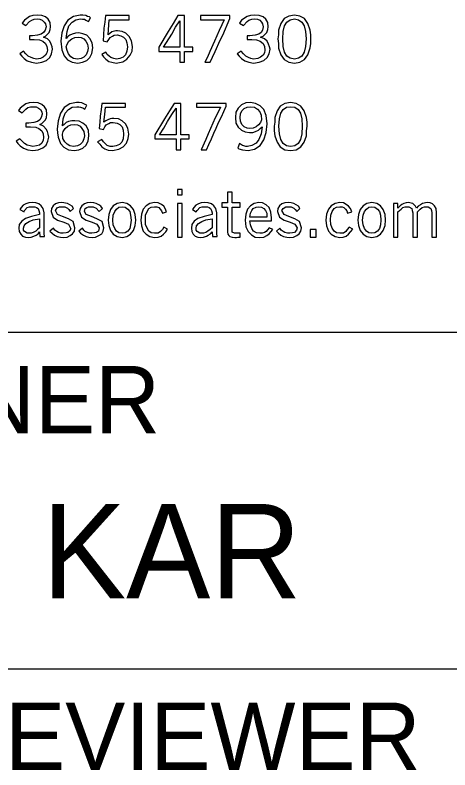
# Model space of a CAD drawing. Extents: x 0 to 34, y -3 to 22.
# Drawn here: x 32.533 to 33.178, y 2.35 to 3.471 of the extents above; entities that cross this region are included whole.
import ezdxf

# ---------------------------------------------------------------- set-up
doc = ezdxf.new("R2010")
doc.units = 0
for name, color, linetype in [('SH_Cut_Line', 7, 'Continuous'), ('SH_Data', 7, 'Continuous'), ('SH_Named_Boundary', 7, 'Continuous')]:
    doc.layers.add(name, color=color, linetype=linetype)

msp = doc.modelspace()

# ---------------------------------------------------------------- linework, layer by layer
at = {"layer": 'SH_Cut_Line'}
for p, q in [((32, 3), (33.5, 3)), ((32, 2.5), (33.5, 2.5))]:
    msp.add_line(p, q, dxfattribs=at)
at = {"layer": 'SH_Named_Boundary'}
for points in [[(32.5402, 3.4135), (32.543, 3.41), (32.5465, 3.4065), (32.5513, 3.4031), (32.5576, 3.401), (32.5652, 3.3996), (32.5728, 3.401), (32.5798, 3.4038), (32.5846, 3.4079), (32.5874, 3.4135), (32.5888, 3.4204), (32.5881, 3.4239), (32.5867, 3.428), (32.5846, 3.4322), (32.5812, 3.4357), (32.5756, 3.4385), (32.5784, 3.4398), (32.5839, 3.4454), (32.5853, 3.4496), (32.586, 3.4537), (32.5853, 3.46), (32.5825, 3.4648), (32.5784, 3.4683), (32.5728, 3.4704), (32.5659, 3.4711), (32.5596, 3.4704), (32.5548, 3.469), (32.5506, 3.4662), (32.5471, 3.4634), (32.5437, 3.4593), (32.5492, 3.4558), (32.5548, 3.4614), (32.5583, 3.4634), (32.5617, 3.4648), (32.5659, 3.4655), (32.57, 3.4648), (32.5735, 3.4634), (32.5763, 3.4607), (32.5784, 3.4579), (32.5791, 3.4537), (32.5777, 3.4489), (32.5756, 3.4454), (32.5721, 3.4426), (32.5666, 3.4412), (32.5589, 3.4405), (32.5548, 3.4405), (32.5548, 3.435), (32.5617, 3.435), (32.5694, 3.4343), (32.5742, 3.4322), (32.5784, 3.4287), (32.5805, 3.4246), (32.5812, 3.419), (32.5805, 3.4149), (32.5784, 3.4114), (32.5749, 3.4086), (32.5707, 3.4065), (32.5652, 3.4058), (32.561, 3.4065), (32.5569, 3.4079), (32.5527, 3.41), (32.5492, 3.4135), (32.5458, 3.4176)], [(32.645, 3.4669), (32.6436, 3.4683), (32.6408, 3.469), (32.6381, 3.4704), (32.6339, 3.4711), (32.6297, 3.4711), (32.62, 3.469), (32.6117, 3.4634), (32.6061, 3.4551), (32.6027, 3.4447), (32.6013, 3.4322), (32.6027, 3.4197), (32.6061, 3.4107), (32.611, 3.4044), (32.6179, 3.401), (32.6263, 3.3996), (32.6332, 3.401), (32.6395, 3.4038), (32.6443, 3.4079), (32.6471, 3.4142), (32.6485, 3.4225), (32.6478, 3.4301), (32.6443, 3.4364), (32.6395, 3.4412), (32.6339, 3.4433), (32.6277, 3.4447), (32.6228, 3.444), (32.6179, 3.4426), (32.6145, 3.4412), (32.6117, 3.4392), (32.6089, 3.4364), (32.6103, 3.4468), (32.6131, 3.4551), (32.6179, 3.4607), (32.6235, 3.4641), (32.6304, 3.4655), (32.6332, 3.4648), (32.636, 3.4648), (32.6381, 3.4634), (32.6401, 3.4627), (32.6422, 3.4614)], [(32.7026, 3.4704), (32.6672, 3.4704), (32.6665, 3.4607), (32.6651, 3.4516), (32.6644, 3.4419), (32.6637, 3.4329), (32.67, 3.4315), (32.6721, 3.435), (32.6742, 3.4378), (32.6776, 3.4398), (32.6804, 3.4412), (32.6846, 3.4419), (32.6901, 3.4405), (32.6943, 3.4385), (32.6978, 3.435), (32.6991, 3.4301), (32.6998, 3.4239), (32.6991, 3.4176), (32.6971, 3.4121), (32.6936, 3.4086), (32.6887, 3.4065), (32.6839, 3.4058), (32.6797, 3.4065), (32.6755, 3.4079), (32.6728, 3.41), (32.67, 3.4128), (32.6679, 3.4162), (32.6617, 3.4128), (32.6644, 3.4093), (32.6679, 3.4058), (32.6721, 3.4024), (32.6769, 3.401), (32.6832, 3.3996), (32.6929, 3.4017), (32.6991, 3.4058), (32.704, 3.4114), (32.7068, 3.4176), (32.7075, 3.4246), (32.7061, 3.4329), (32.7026, 3.4392), (32.6978, 3.444), (32.6922, 3.4468), (32.6853, 3.4475), (32.6825, 3.4475), (32.6769, 3.4461), (32.6714, 3.4419), (32.6728, 3.4641), (32.7026, 3.4641)], [(32.797, 3.4169), (32.797, 3.4232), (32.7845, 3.4232), (32.7845, 3.4704), (32.7748, 3.4704), (32.7679, 3.4586), (32.7602, 3.4468), (32.7463, 3.4232), (32.7463, 3.4169), (32.7776, 3.4169), (32.7776, 3.401), (32.7845, 3.401), (32.7845, 3.4169)], [(32.8435, 3.4641), (32.84, 3.4565), (32.8359, 3.4482), (32.8324, 3.4405), (32.8289, 3.4322), (32.822, 3.4169), (32.8185, 3.4086), (32.815, 3.401), (32.8227, 3.401), (32.8262, 3.4086), (32.8303, 3.4169), (32.8373, 3.4336), (32.8414, 3.4412), (32.8518, 3.4662), (32.8518, 3.4704), (32.8081, 3.4704), (32.8081, 3.4641)], [(32.8629, 3.4135), (32.8657, 3.41), (32.8692, 3.4065), (32.874, 3.4031), (32.8803, 3.401), (32.8872, 3.3996), (32.8956, 3.401), (32.9025, 3.4038), (32.9074, 3.4079), (32.9101, 3.4135), (32.9115, 3.4204), (32.9108, 3.4239), (32.9094, 3.428), (32.9074, 3.4322), (32.9032, 3.4357), (32.8976, 3.4385), (32.9011, 3.4398), (32.9067, 3.4454), (32.9081, 3.4496), (32.9087, 3.4537), (32.9081, 3.46), (32.9053, 3.4648), (32.9011, 3.4683), (32.8956, 3.4704), (32.8886, 3.4711), (32.8824, 3.4704), (32.8775, 3.469), (32.8692, 3.4634), (32.8664, 3.4593), (32.872, 3.4558), (32.8775, 3.4614), (32.8803, 3.4634), (32.8845, 3.4648), (32.8886, 3.4655), (32.8928, 3.4648), (32.8963, 3.4634), (32.899, 3.4607), (32.9004, 3.4579), (32.9011, 3.4537), (32.9004, 3.4489), (32.8983, 3.4454), (32.8949, 3.4426), (32.8893, 3.4412), (32.8817, 3.4405), (32.8775, 3.4405), (32.8775, 3.435), (32.8845, 3.435), (32.8914, 3.4343), (32.8969, 3.4322), (32.9011, 3.4287), (32.9032, 3.4246), (32.9039, 3.419), (32.9032, 3.4149), (32.9011, 3.4114), (32.8976, 3.4086), (32.8935, 3.4065), (32.8872, 3.4058), (32.8831, 3.4065), (32.8796, 3.4079), (32.8754, 3.41), (32.872, 3.4135), (32.8685, 3.4176)], [(32.9233, 3.4357), (32.924, 3.4287), (32.924, 3.4218), (32.9275, 3.4121), (32.9323, 3.4051), (32.9393, 3.401), (32.9476, 3.3996), (32.9559, 3.401), (32.9629, 3.4051), (32.9677, 3.4121), (32.9712, 3.4225), (32.9719, 3.4287), (32.9719, 3.4419), (32.9712, 3.4489), (32.9677, 3.4586), (32.9629, 3.4662), (32.9559, 3.4697), (32.9476, 3.4711), (32.9393, 3.4697), (32.9323, 3.4662), (32.9275, 3.4586), (32.924, 3.4489), (32.924, 3.4419)], [(32.9303, 3.4357), (32.931, 3.4468), (32.933, 3.4551), (32.9365, 3.4607), (32.9414, 3.4641), (32.9476, 3.4655), (32.9539, 3.4641), (32.9587, 3.4607), (32.9622, 3.4551), (32.9643, 3.4468), (32.965, 3.4357), (32.9643, 3.4246), (32.9622, 3.4162), (32.9587, 3.41), (32.9539, 3.4072), (32.9476, 3.4058), (32.9414, 3.4072), (32.9365, 3.41), (32.933, 3.4162), (32.931, 3.4246)], [(32.7776, 3.4627), (32.7776, 3.4232), (32.7533, 3.4232), (32.7658, 3.4426), (32.7713, 3.453)], [(32.6415, 3.4218), (32.6408, 3.4169), (32.6388, 3.4121), (32.6353, 3.4086), (32.6311, 3.4065), (32.6256, 3.4058), (32.62, 3.4065), (32.6159, 3.4093), (32.6124, 3.4135), (32.6103, 3.4183), (32.6089, 3.4239), (32.6103, 3.428), (32.6131, 3.4322), (32.6172, 3.4357), (32.6221, 3.4378), (32.627, 3.4385), (32.6311, 3.4378), (32.6353, 3.4357), (32.6381, 3.4322), (32.6408, 3.428)], [(32.5347, 3.2837), (32.5374, 3.2802), (32.5409, 3.2767), (32.5458, 3.2733), (32.552, 3.2712), (32.5596, 3.2698), (32.5673, 3.2712), (32.5742, 3.274), (32.5791, 3.2781), (32.5818, 3.2837), (32.5832, 3.2899), (32.5825, 3.2941), (32.5812, 3.2983), (32.5791, 3.3017), (32.5756, 3.3059), (32.57, 3.3087), (32.5728, 3.3101), (32.5784, 3.3156), (32.5798, 3.3191), (32.5805, 3.3239), (32.5798, 3.3302), (32.577, 3.335), (32.5728, 3.3385), (32.5673, 3.3406), (32.5603, 3.3413), (32.5541, 3.3406), (32.5492, 3.3392), (32.5451, 3.3364), (32.5409, 3.333), (32.5381, 3.3295), (32.5437, 3.326), (32.5492, 3.3316), (32.552, 3.3337), (32.5562, 3.335), (32.5645, 3.335), (32.568, 3.333), (32.5707, 3.3309), (32.5728, 3.3274), (32.5735, 3.3239), (32.5721, 3.3191), (32.57, 3.3156), (32.5666, 3.3128), (32.561, 3.3114), (32.5534, 3.3108), (32.5492, 3.3108), (32.5492, 3.3052), (32.5562, 3.3052), (32.5638, 3.3045), (32.5687, 3.3024), (32.5728, 3.299), (32.5749, 3.2948), (32.5756, 3.2892), (32.5749, 3.2851), (32.5728, 3.2809), (32.5694, 3.2781), (32.5652, 3.2767), (32.5596, 3.276), (32.5555, 3.2767), (32.5513, 3.2781), (32.5471, 3.2802), (32.5402, 3.2872)], [(32.6395, 3.3371), (32.6374, 3.3385), (32.6353, 3.3392), (32.6325, 3.3406), (32.6283, 3.3413), (32.6242, 3.3413), (32.6145, 3.3392), (32.6061, 3.3337), (32.6006, 3.3253), (32.5971, 3.3142), (32.5957, 3.3017), (32.5964, 3.2962), (32.5971, 3.2899), (32.6006, 3.2802), (32.6054, 3.2747), (32.6124, 3.2712), (32.6207, 3.2698), (32.6277, 3.2712), (32.6339, 3.2733), (32.6388, 3.2781), (32.6415, 3.2844), (32.6429, 3.292), (32.6422, 3.3003), (32.6388, 3.3066), (32.6339, 3.3108), (32.6283, 3.3135), (32.6221, 3.3142), (32.6172, 3.3142), (32.6124, 3.3128), (32.6089, 3.3114), (32.6061, 3.3087), (32.6034, 3.3066), (32.6048, 3.317), (32.6075, 3.3253), (32.6124, 3.3309), (32.6179, 3.3343), (32.6249, 3.335), (32.6277, 3.335), (32.6304, 3.3343), (32.6346, 3.333), (32.6367, 3.3316)], [(32.8636, 3.274), (32.865, 3.2726), (32.8706, 3.2712), (32.8789, 3.2698), (32.8886, 3.2719), (32.8969, 3.2774), (32.9025, 3.2858), (32.906, 3.2969), (32.9074, 3.3094), (32.906, 3.3219), (32.9025, 3.3309), (32.8969, 3.3364), (32.89, 3.3399), (32.8824, 3.3413), (32.8754, 3.3406), (32.8692, 3.3378), (32.8643, 3.333), (32.8609, 3.3267), (32.8602, 3.3191), (32.8609, 3.3108), (32.8643, 3.3045), (32.8692, 3.3003), (32.8747, 3.2976), (32.881, 3.2969), (32.8858, 3.2969), (32.89, 3.2983), (32.8942, 3.3003), (32.8969, 3.3024), (32.8997, 3.3052), (32.8983, 3.2948), (32.8949, 3.2865), (32.8907, 3.2809), (32.8845, 3.2774), (32.8782, 3.276), (32.8754, 3.276), (32.8727, 3.2767), (32.8706, 3.2774), (32.8664, 3.2802)], [(32.9178, 3.3059), (32.9178, 3.299), (32.9185, 3.292), (32.9219, 3.2823), (32.9268, 3.2754), (32.9337, 3.2712), (32.9421, 3.2698), (32.9504, 3.2712), (32.9573, 3.2754), (32.9622, 3.2823), (32.9657, 3.292), (32.9657, 3.299), (32.9664, 3.3059), (32.9664, 3.3121), (32.9657, 3.3191), (32.9622, 3.3288), (32.9573, 3.3357), (32.9504, 3.3399), (32.9421, 3.3413), (32.9337, 3.3399), (32.9268, 3.3357), (32.9219, 3.3288), (32.9185, 3.3191), (32.9185, 3.3121)], [(32.6971, 3.3399), (32.6617, 3.3399), (32.661, 3.3309), (32.6596, 3.3212), (32.6589, 3.3121), (32.6582, 3.3024), (32.6644, 3.301), (32.6665, 3.3052), (32.6686, 3.308), (32.6721, 3.3101), (32.6749, 3.3114), (32.679, 3.3114), (32.6846, 3.3108), (32.6887, 3.3087), (32.6922, 3.3052), (32.6936, 3.3003), (32.6943, 3.2941), (32.6936, 3.2872), (32.6915, 3.2823), (32.688, 3.2788), (32.6832, 3.2767), (32.6783, 3.276), (32.6742, 3.276), (32.67, 3.2774), (32.6644, 3.283), (32.6617, 3.2865), (32.6554, 3.283), (32.6589, 3.2795), (32.6617, 3.2754), (32.6665, 3.2726), (32.6714, 3.2705), (32.6776, 3.2698), (32.6873, 3.2719), (32.6936, 3.2754), (32.6984, 3.2809), (32.7012, 3.2878), (32.7019, 3.2941), (32.7005, 3.3031), (32.6971, 3.3094), (32.6922, 3.3142), (32.6867, 3.317), (32.6797, 3.3177), (32.6769, 3.3177), (32.6742, 3.317), (32.6707, 3.3156), (32.6679, 3.3142), (32.6651, 3.3121), (32.6665, 3.3232), (32.6672, 3.3343), (32.6971, 3.3343)], [(32.7915, 3.2872), (32.7915, 3.2934), (32.779, 3.2934), (32.779, 3.3399), (32.7692, 3.3399), (32.7623, 3.3288), (32.7547, 3.317), (32.7408, 3.2934), (32.7408, 3.2872), (32.772, 3.2872), (32.772, 3.2712), (32.779, 3.2712), (32.779, 3.2872)], [(32.772, 3.333), (32.772, 3.2934), (32.7477, 3.2934), (32.754, 3.3031), (32.7595, 3.3128), (32.7658, 3.3232)], [(32.838, 3.3343), (32.8345, 3.3267), (32.8303, 3.3184), (32.8268, 3.3108), (32.8234, 3.3024), (32.8199, 3.2948), (32.8164, 3.2865), (32.8095, 3.2712), (32.8171, 3.2712), (32.8206, 3.2788), (32.8248, 3.2872), (32.8282, 3.2955), (32.8317, 3.3031), (32.8352, 3.3114), (32.8393, 3.3198), (32.8428, 3.3281), (32.8463, 3.3357), (32.8463, 3.3399), (32.8026, 3.3399), (32.8026, 3.3343)], [(32.8671, 3.3191), (32.8678, 3.3246), (32.8699, 3.3288), (32.8733, 3.3323), (32.8775, 3.3343), (32.8831, 3.335), (32.8886, 3.3343), (32.8928, 3.3316), (32.8963, 3.3274), (32.8983, 3.3226), (32.899, 3.3156), (32.8976, 3.3114), (32.8942, 3.308), (32.8907, 3.3052), (32.8865, 3.3031), (32.8817, 3.3024), (32.8775, 3.3031), (32.8733, 3.3052), (32.8699, 3.3087), (32.8678, 3.3135)], [(32.9247, 3.3059), (32.9254, 3.317), (32.9275, 3.3253), (32.931, 3.3309), (32.9358, 3.3343), (32.9421, 3.335), (32.9483, 3.3343), (32.9532, 3.3309), (32.9566, 3.3253), (32.9587, 3.317), (32.9594, 3.3059), (32.9587, 3.2948), (32.9566, 3.2865), (32.9532, 3.2802), (32.9483, 3.2767), (32.9421, 3.276), (32.9358, 3.2767), (32.931, 3.2802), (32.9275, 3.2865), (32.9254, 3.2948)], [(32.636, 3.292), (32.6353, 3.2872), (32.6332, 3.2823), (32.6297, 3.2788), (32.6256, 3.2767), (32.62, 3.276), (32.6145, 3.2767), (32.6103, 3.2795), (32.6068, 3.283), (32.6041, 3.2878), (32.6034, 3.2941), (32.6048, 3.2983), (32.6075, 3.3024), (32.6117, 3.3059), (32.6159, 3.308), (32.6214, 3.3087), (32.6256, 3.308), (32.6297, 3.3059), (32.6325, 3.3024), (32.6353, 3.2983)], [(32.7741, 3.2122), (32.7741, 3.2039), (32.781, 3.2039), (32.781, 3.2122)], [(32.8553, 3.1921), (32.8553, 3.208), (32.8484, 3.208), (32.8484, 3.1921), (32.84, 3.1921), (32.84, 3.1858), (32.8484, 3.1858), (32.8484, 3.149), (32.8491, 3.1456), (32.8504, 3.1435), (32.8518, 3.1421), (32.8553, 3.1414), (32.8595, 3.1407), (32.8616, 3.1407), (32.8636, 3.1414), (32.8671, 3.1414), (32.8671, 3.147), (32.8588, 3.147), (32.8553, 3.1487), (32.8553, 3.1858), (32.8671, 3.1858), (32.8671, 3.1921)], [(32.5694, 3.1747), (32.5576, 3.1719), (32.5485, 3.1692), (32.543, 3.165), (32.5395, 3.1601), (32.5388, 3.1546), (32.5395, 3.1497), (32.5416, 3.1456), (32.5444, 3.1428), (32.5485, 3.1414), (32.5527, 3.1407), (32.5569, 3.1414), (32.561, 3.1428), (32.5645, 3.1442), (32.5673, 3.1463), (32.5694, 3.149), (32.57, 3.1421), (32.577, 3.1421), (32.577, 3.1435), (32.5763, 3.1449), (32.5763, 3.1775), (32.5749, 3.1837), (32.5721, 3.1879), (32.5687, 3.1907), (32.5638, 3.1921), (32.5589, 3.1928), (32.5534, 3.1921), (32.5492, 3.1907), (32.5451, 3.1886), (32.5423, 3.1851), (32.5402, 3.1824), (32.5465, 3.1789), (32.5471, 3.181), (32.5513, 3.1851), (32.5548, 3.1865), (32.5624, 3.1865), (32.5652, 3.1851), (32.5673, 3.1837), (32.5687, 3.181), (32.5694, 3.1775)], [(32.5992, 3.1865), (32.6068, 3.1865), (32.611, 3.1844), (32.6131, 3.1824), (32.6152, 3.1796), (32.62, 3.1837), (32.6179, 3.1872), (32.611, 3.1914), (32.6027, 3.1928), (32.5978, 3.1921), (32.593, 3.1907), (32.5895, 3.1879), (32.5874, 3.1837), (32.5867, 3.1796), (32.5895, 3.1712), (32.5964, 3.1664), (32.6054, 3.1636), (32.6124, 3.1608), (32.616, 3.1537), (32.6138, 3.1504), (32.6117, 3.1483), (32.6089, 3.1476), (32.6048, 3.147), (32.6013, 3.147), (32.5978, 3.1483), (32.595, 3.1497), (32.5923, 3.1518), (32.5902, 3.1546), (32.5846, 3.1504), (32.5881, 3.147), (32.5916, 3.1442), (32.5957, 3.1421), (32.6006, 3.1414), (32.6048, 3.1407), (32.6103, 3.1414), (32.6152, 3.1435), (32.6186, 3.1463), (32.6214, 3.1504), (32.6221, 3.1553), (32.6193, 3.1643), (32.6124, 3.1685), (32.6034, 3.1719), (32.5964, 3.1747), (32.593, 3.1807), (32.5957, 3.1848)], [(32.6277, 3.1504), (32.6304, 3.147), (32.6346, 3.1442), (32.6388, 3.1421), (32.6429, 3.1414), (32.6478, 3.1407), (32.6526, 3.1414), (32.6575, 3.1435), (32.6617, 3.1463), (32.6637, 3.1504), (32.6651, 3.1553), (32.6624, 3.1643), (32.6547, 3.1685), (32.6464, 3.1719), (32.6388, 3.1747), (32.636, 3.1796), (32.6374, 3.1837), (32.6395, 3.1851), (32.6422, 3.1865), (32.6492, 3.1865), (32.6533, 3.1844), (32.6582, 3.1796), (32.6631, 3.1837), (32.6603, 3.1872), (32.6575, 3.1893), (32.6533, 3.1914), (32.6499, 3.1921), (32.6457, 3.1928), (32.6401, 3.1921), (32.636, 3.1907), (32.6325, 3.1879), (32.6297, 3.1837), (32.629, 3.1796), (32.6318, 3.1712), (32.6388, 3.1664), (32.6478, 3.1636), (32.6547, 3.1608), (32.6582, 3.1553), (32.6575, 3.1525), (32.6568, 3.1504), (32.654, 3.1483), (32.6513, 3.1476), (32.6471, 3.147), (32.6436, 3.147), (32.6408, 3.1483), (32.6374, 3.1497), (32.6353, 3.1518), (32.6332, 3.1546)], [(32.6846, 3.1914), (32.679, 3.1879), (32.6749, 3.1824), (32.6721, 3.1747), (32.6714, 3.1664), (32.6721, 3.1588), (32.6749, 3.1511), (32.679, 3.1456), (32.6846, 3.1421), (32.6922, 3.1407), (32.6991, 3.1421), (32.7047, 3.1456), (32.7089, 3.1511), (32.7116, 3.1588), (32.7123, 3.1667), (32.7116, 3.1747), (32.7089, 3.1824), (32.7047, 3.1879), (32.6991, 3.1914), (32.6922, 3.1928)], [(32.7054, 3.1664), (32.7047, 3.1594), (32.7033, 3.1539), (32.7005, 3.1504), (32.6964, 3.1476), (32.6922, 3.147), (32.6873, 3.1476), (32.6839, 3.1504), (32.6811, 3.1539), (32.679, 3.1594), (32.6783, 3.1664), (32.679, 3.174), (32.6811, 3.1796), (32.6839, 3.183), (32.6873, 3.1858), (32.6922, 3.1865), (32.6964, 3.1858), (32.7005, 3.183), (32.7033, 3.1796), (32.7047, 3.174)], [(32.7401, 3.1865), (32.7436, 3.1865), (32.7463, 3.1851), (32.7484, 3.183), (32.7505, 3.1803), (32.7519, 3.1768), (32.7581, 3.1789), (32.7561, 3.1837), (32.754, 3.1872), (32.7505, 3.19), (32.7456, 3.1921), (32.7401, 3.1928), (32.7332, 3.1914), (32.7276, 3.1879), (32.7234, 3.183), (32.7207, 3.1754), (32.72, 3.1664), (32.7207, 3.1581), (32.7234, 3.1504), (32.7276, 3.1456), (32.7332, 3.1421), (32.7401, 3.1407), (32.7456, 3.1414), (32.7498, 3.1428), (32.7533, 3.1456), (32.7567, 3.149), (32.7595, 3.1532), (32.754, 3.156), (32.7519, 3.1525), (32.7491, 3.1497), (32.7454, 3.147), (32.7401, 3.147), (32.7352, 3.1476), (32.7318, 3.1504), (32.729, 3.1546), (32.7269, 3.1601), (32.7269, 3.174), (32.729, 3.1796), (32.7318, 3.1837), (32.7352, 3.1858)], [(32.7741, 3.1914), (32.7741, 3.1414), (32.781, 3.1414), (32.781, 3.1914)], [(32.8019, 3.1789), (32.8033, 3.181), (32.8074, 3.1851), (32.8109, 3.1865), (32.8185, 3.1865), (32.8213, 3.1851), (32.8234, 3.1837), (32.8248, 3.181), (32.8255, 3.1775), (32.8255, 3.1747), (32.8137, 3.1719), (32.8046, 3.1692), (32.7991, 3.165), (32.7956, 3.1601), (32.7949, 3.1546), (32.7956, 3.1497), (32.7977, 3.1456), (32.8005, 3.1428), (32.8046, 3.1414), (32.8088, 3.1407), (32.813, 3.1414), (32.8171, 3.1428), (32.8199, 3.1442), (32.8234, 3.1463), (32.8255, 3.149), (32.8262, 3.1421), (32.8331, 3.1421), (32.8331, 3.1435), (32.8324, 3.1449), (32.8324, 3.1775), (32.831, 3.1837), (32.8282, 3.1879), (32.8248, 3.1907), (32.8199, 3.1921), (32.815, 3.1928), (32.8095, 3.1921), (32.8053, 3.1907), (32.8012, 3.1886), (32.7984, 3.1851), (32.7963, 3.1824)], [(32.8949, 3.1928), (32.8879, 3.1914), (32.8824, 3.1879), (32.8782, 3.183), (32.8754, 3.1754), (32.8747, 3.1664), (32.8754, 3.1567), (32.8789, 3.1497), (32.8838, 3.1449), (32.8893, 3.1414), (32.8963, 3.1407), (32.9025, 3.1414), (32.9067, 3.1435), (32.9101, 3.1463), (32.9129, 3.149), (32.9157, 3.1525), (32.9101, 3.1553), (32.906, 3.1497), (32.9032, 3.1483), (32.8997, 3.147), (32.8963, 3.147), (32.8914, 3.1476), (32.8872, 3.1504), (32.8845, 3.1539), (32.8824, 3.1594), (32.8817, 3.1657), (32.9136, 3.1657), (32.9136, 3.1699), (32.9129, 3.1782), (32.9101, 3.1851), (32.906, 3.1893), (32.9004, 3.1921)], [(32.9067, 3.1712), (32.8817, 3.1712), (32.8824, 3.1768), (32.8845, 3.181), (32.8865, 3.1837), (32.8907, 3.1858), (32.8949, 3.1865), (32.899, 3.1858), (32.9025, 3.1837), (32.9046, 3.181), (32.9067, 3.1768)], [(32.9351, 3.1865), (32.9428, 3.1865), (32.9469, 3.1844), (32.949, 3.1824), (32.9511, 3.1796), (32.9559, 3.1837), (32.9539, 3.1872), (32.9469, 3.1914), (32.9428, 3.1921), (32.9393, 3.1928), (32.9337, 3.1921), (32.9289, 3.1907), (32.9254, 3.1879), (32.9233, 3.1837), (32.9226, 3.1796), (32.9254, 3.1712), (32.9323, 3.1664), (32.9414, 3.1636), (32.9483, 3.1608), (32.9518, 3.1553), (32.9509, 3.1516), (32.9476, 3.1483), (32.9448, 3.1476), (32.9407, 3.147), (32.9372, 3.147), (32.9337, 3.1483), (32.931, 3.1497), (32.9282, 3.1518), (32.9261, 3.1546), (32.9212, 3.1504), (32.924, 3.147), (32.9275, 3.1442), (32.9317, 3.1421), (32.9365, 3.1414), (32.9407, 3.1407), (32.9462, 3.1414), (32.9511, 3.1435), (32.9546, 3.1463), (32.9573, 3.1504), (32.958, 3.1553), (32.9552, 3.1643), (32.9483, 3.1685), (32.9393, 3.1719), (32.9323, 3.1747), (32.9289, 3.1807), (32.931, 3.1837)], [(33.0184, 3.1865), (33.0212, 3.1851), (33.0233, 3.183), (33.0253, 3.1803), (33.0267, 3.1768), (33.033, 3.1789), (33.0309, 3.1837), (33.0281, 3.1872), (33.0247, 3.19), (33.0205, 3.1921), (33.0149, 3.1928), (33.008, 3.1914), (33.0024, 3.1879), (32.9983, 3.183), (32.9955, 3.1754), (32.9941, 3.1664), (32.9955, 3.1581), (32.9983, 3.1504), (33.0024, 3.1456), (33.008, 3.1421), (33.0149, 3.1407), (33.0198, 3.1414), (33.0247, 3.1428), (33.0281, 3.1456), (33.0309, 3.149), (33.0344, 3.1532), (33.0288, 3.156), (33.026, 3.1525), (33.024, 3.1497), (33.0203, 3.147), (33.0149, 3.147), (33.0101, 3.1476), (33.0066, 3.1504), (33.0038, 3.1546), (33.0017, 3.1601), (33.0011, 3.1671), (33.0017, 3.174), (33.0038, 3.1796), (33.0066, 3.1837), (33.0101, 3.1858), (33.0149, 3.1865)], [(33.0552, 3.1914), (33.0496, 3.1879), (33.0455, 3.1824), (33.0427, 3.1747), (33.042, 3.1664), (33.0427, 3.1588), (33.0455, 3.1511), (33.0496, 3.1456), (33.0552, 3.1421), (33.0628, 3.1407), (33.0698, 3.1421), (33.0753, 3.1456), (33.0795, 3.1511), (33.0823, 3.1588), (33.0829, 3.1667), (33.0823, 3.1747), (33.0795, 3.1824), (33.0753, 3.1879), (33.0698, 3.1914), (33.0628, 3.1928)], [(33.0517, 3.1796), (33.0545, 3.183), (33.058, 3.1858), (33.0628, 3.1865), (33.067, 3.1858), (33.0712, 3.183), (33.0739, 3.1796), (33.0753, 3.174), (33.076, 3.1664), (33.0753, 3.1594), (33.0739, 3.1539), (33.0712, 3.1504), (33.067, 3.1476), (33.0628, 3.147), (33.058, 3.1476), (33.0545, 3.1504), (33.0517, 3.1539), (33.0496, 3.1594), (33.0489, 3.1664), (33.0496, 3.174)], [(33.11, 3.1914), (33.1072, 3.19), (33.1045, 3.1879), (33.101, 3.1844), (33.101, 3.1914), (33.0948, 3.1914), (33.0948, 3.1414), (33.101, 3.1414), (33.101, 3.1789), (33.1038, 3.181), (33.1059, 3.183), (33.1086, 3.1851), (33.1121, 3.1865), (33.1177, 3.1865), (33.1218, 3.1837), (33.1225, 3.181), (33.1232, 3.1775), (33.1232, 3.1414), (33.1301, 3.1414), (33.1301, 3.1789), (33.1343, 3.183), (33.1371, 3.1851), (33.1406, 3.1865), (33.1461, 3.1865), (33.1503, 3.1837), (33.151, 3.181), (33.1517, 3.1775), (33.1517, 3.1414), (33.1586, 3.1414), (33.1586, 3.1775), (33.1579, 3.1837), (33.1558, 3.1879), (33.1524, 3.1907), (33.1489, 3.1921), (33.1447, 3.1928), (33.1378, 3.1914), (33.135, 3.1893), (33.1315, 3.1872), (33.1288, 3.1844), (33.1274, 3.1872), (33.1232, 3.1914), (33.1163, 3.1928), (33.1135, 3.1921)], [(32.5638, 3.1504), (32.5603, 3.1483), (32.5569, 3.147), (32.5513, 3.147), (32.5471, 3.1497), (32.5458, 3.1518), (32.5458, 3.1546), (32.5465, 3.1581), (32.5492, 3.1615), (32.5541, 3.1643), (32.5603, 3.1671), (32.5694, 3.1685), (32.5694, 3.1553), (32.5666, 3.1525)], [(32.8164, 3.1671), (32.8255, 3.1685), (32.8255, 3.1553), (32.8227, 3.1525), (32.8192, 3.1504), (32.8164, 3.1483), (32.813, 3.147), (32.8074, 3.147), (32.8033, 3.1497), (32.8019, 3.1518), (32.8019, 3.1546), (32.8026, 3.1581), (32.8053, 3.1615), (32.8102, 3.1643)], [(32.9712, 3.1414), (32.9802, 3.1414), (32.9802, 3.1525), (32.9712, 3.1525)]]:
    msp.add_lwpolyline(points, close=True, dxfattribs=at)

# ---------------------------------------------------------------- texts
at = {"layer": 'SH_Data'}
for s, height, p in [('DESIGNER', 0.1, (32.05, 2.85)), ('KAR', 0.14, (32.5731, 2.605)), ('REVIEWER', 0.1, (32.4218, 2.35))]:
    msp.add_text(s, height=height, dxfattribs=at).set_placement(p)

doc.saveas('drawing.dxf')
